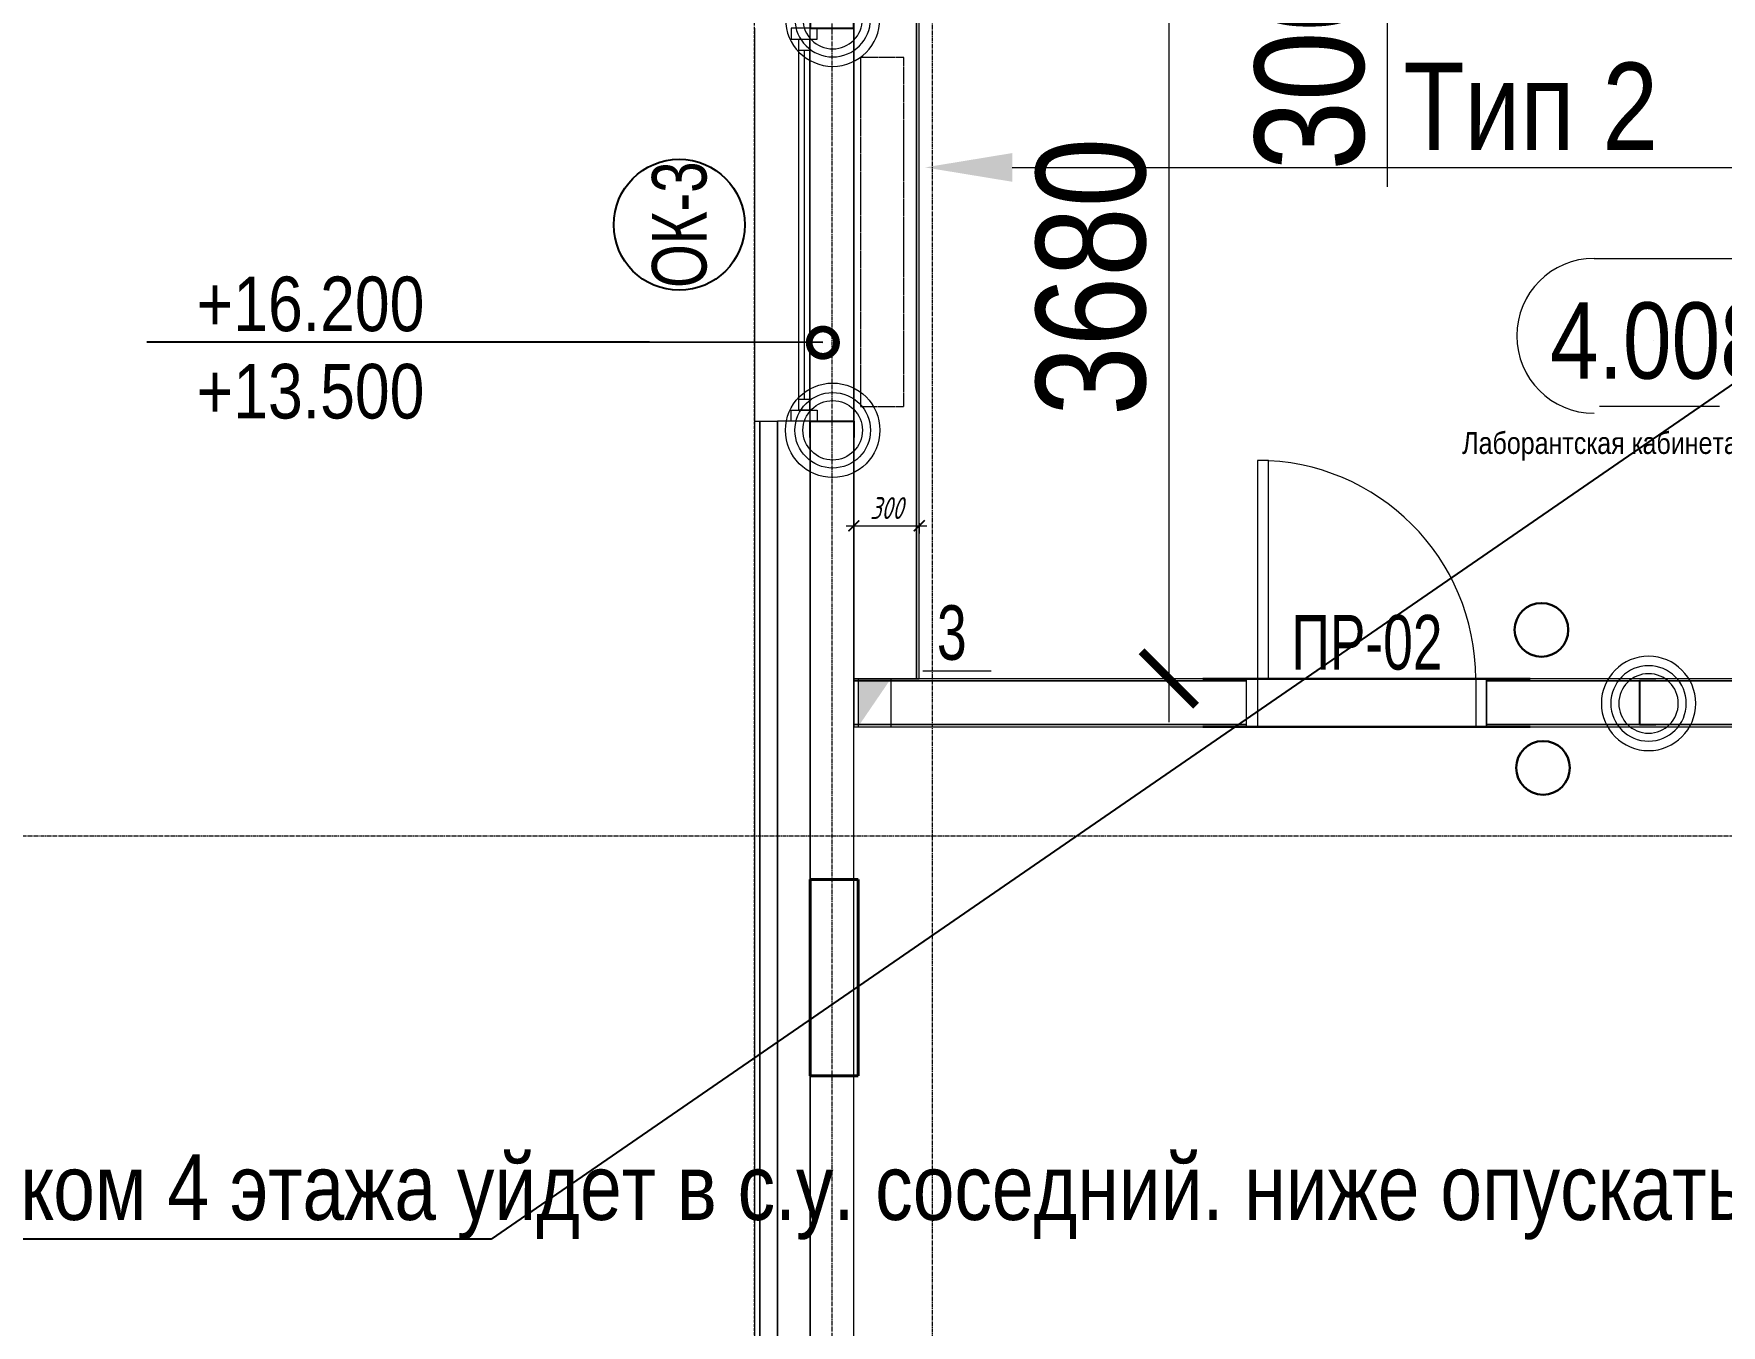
# Model space of a CAD drawing. Header units: millimetres. Extents: x -65509 to 912790, y 446 to 713294.
# Drawn here: x 431543 to 439276, y 511841 to 517758 of the extents above; entities that cross this region are included whole.
import ezdxf
from ezdxf import colors
from ezdxf.entities.mleader import LeaderData, LeaderLine
from ezdxf.enums import TextEntityAlignment as Align
from ezdxf.math import Vec2, Vec3

# ---------------------------------------------------------------- set-up
doc = ezdxf.new("R2010")
doc.units = ezdxf.units.MM
for name, pattern in [('CENTER2', [28.575, 19.05, -3.175, 3.175, -3.175]), ('DASHED', [19.05, 12.7, -6.35]), ('HIDDEN2', [4.7625, 3.175, -1.5875])]:
    doc.linetypes.add(name, pattern=pattern)
doc.layers.get('Defpoints').update_dxf_attribs({"color": 250})
for name, color, linetype, lineweight in [('A-Wall_Материал_Газоблок_Контур', 250, 'Continuous', 0), ('АР_Area', 250, 'Continuous', 5), ('АР_Двери', 5, 'Continuous', 9), ('АР_Колонны', 250, 'Continuous', 30), ('АР_Окна', 250, 'Continuous', 5), ('АР_Окна марка', 250, 'Continuous', 9), ('АР_Отв. марка', 250, 'Continuous', 9), ('АР_Размеры обшивки', 250, 'Continuous', 5), ('АР_Стены ЖБ', 250, 'Continuous', 35), ('АР_Стены ПЕНОблок', 250, 'Continuous', 20), ('АР_Тонкая', 250, 'Continuous', 5), ('АР_Утеплитель', 250, 'Continuous', 0), ('КМ_Фахверки', 250, 'Continuous', 25), ('Марка окна', 250, 'Continuous', 25), ('ОВ_Отопление', 250, 'Continuous', 5), ('Размеры зашивки ГКЛ', 250, 'Continuous', 0), ('РД_Воронки с кровли', 250, 'Continuous', 18), ('РД_Оси_100', 250, 'Continuous', 0), ('СКУД', 250, 'Continuous', 30)]:
    doc.layers.add(name, color=color, linetype=linetype, lineweight=lineweight)
for name, color, linetype, lineweight, plot in [('АР_Делит', 250, 'Continuous', 0, False), ('РД_Проем', 250, 'Continuous', 0, False), ('РД_проем_инж перемыч_подсчет', 250, 'Continuous', 30, False)]:
    doc.layers.add(name, color=color, linetype=linetype, lineweight=lineweight, plot=plot)
doc.layers.add('АР_Отопительные приборы', color=1, linetype='HIDDEN2', lineweight=0, true_color=0xff0000)
doc.layers.add('Зашивка радиаторов тип 2 (файерборд 2 слоя_керамогранит)', color=7, linetype='Continuous', lineweight=0, true_color=0xf40101)
doc.layers.add('РД_Перемычка инж проемов', color=250, linetype='Continuous')
doc.styles.add('Arial0', font='arial.ttf')
doc.styles.add('Arial_09', font='ARIALN.TTF', dxfattribs={"width": 0.9})
doc.styles.add('Isocpeur3', font='isocpeur.ttf')
doc.styles.add('style1', font='ARIALN.TTF')
doc.styles.add('T_dim', font='romans.shx', dxfattribs={"width": 0.7, "oblique": 15})
doc.styles.add('ккк', font='isocpeur.ttf', dxfattribs={"width": 0.85, "oblique": 15})
doc.dimstyles.new('1-50', dxfattribs={"dimscale": 50, "dimtxt": 2, "dimasz": 1, "dimexe": 0.7, "dimexo": 0.6, "dimtad": 1, "dimdec": 0, "dimlfac": -1, "dimtxsty": 'T_dim', "dimblk1": 'ARCHTICK', "dimblk2": 'ARCHTICK', "dimsah": 1, "dimcen": 0, "dimdle": 0.7, "dimclrd": 256, "dimclre": 256, "dimadec": 0, "dimazin": 0, "dimtfac": 1, "dimtdec": 0, "dimtmove": 1, "dimatfit": 3, "dimfxl": 25, "dimlwd": -1, "dimlwe": -1, "dimarcsym": 2})
doc.dimstyles.new('Dim200_ареал', dxfattribs={"dimscale": 100, "dimtxt": 5, "dimasz": 2.5, "dimexe": 2, "dimexo": 2, "dimgap": 1, "dimtad": 1, "dimzin": 12, "dimdsep": 46, "dimtxsty": 'style1', "dimblk": 'ARCHTICK', "dimcen": 3, "dimdle": 2, "dimclrd": 256, "dimclre": 256, "dimaunit": 1, "dimadec": 0, "dimazin": 3, "dimtfac": 1, "dimtmove": 1, "dimatfit": 3, "dimldrblk": 'OPEN30', "dimfxl": 5, "dimfxlon": 1, "dimtolj": 1, "dimtzin": 0, "dimlwd": 9, "dimlwe": 9, "dimarcsym": 0})

# ---------------------------------------------------------------- blocks, each defined once
blk = doc.blocks.new('_DotSmall')
at = {"color": 0, "linetype": 'ByBlock', "const_width": 0.5}
blk.add_lwpolyline([(-0.0625, 0, 1), (0.0625, 0, 1)], format="xyb", close=True, dxfattribs=at)
blk = doc.blocks.new('Ф_пеноблок 200')
at = {"layer": 'АР_Делит', "color": 1}
for radius in [216.3, 173, 136.2]:
    blk.add_circle((103.4, -41.9), radius, dxfattribs=at)
at = {"layer": 'КМ_Фахверки'}
blk.add_lwpolyline([(0, -75), (0, 0), (200, 0), (200, -75)], dxfattribs=at)
blk = doc.blocks.new('СОШ_2200_АР_ОСИ_М100_28.05.24')
at = {"layer": 'АР_Делит', "color": 5, "linetype": 'DASHED'}
blk.add_lwpolyline([(114955, 135155), (114955, -355), (93595.036, -355), (93595.036, 13855), (94145, 13855), (94145, 68320), (66055, 68320), (66055, 13857.73), (83455, 13857.73), (83455, -355), (45245, -355), (45245, 13145), (44695, 13145), (44695, 26755), (45245, 26755), (45245, 68320), (20455, 68320), (20455, 26755), (27955, 26755), (27955, 13145), (-355, 13145), (-355, 100855), (37145, 100855), (37145, 129155)], dxfattribs=at)
at = {"layer": 'РД_Оси_100', "linetype": 'CENTER2'}
blk.add_line((33000, 7800), (85055, 7800), dxfattribs=at)
for points in [[(45530, 139938.679), (45600, 139538.679), (45600, -6163.457)], [(46060, -6163.105), (46060, 139538.679), (46130, 139938.679)]]:
    blk.add_lwpolyline(points, dxfattribs=at)
blk = doc.blocks.new('_ArchTick')
at = {"color": 0, "linetype": 'ByBlock', "const_width": 0.15}
blk.add_lwpolyline([(-0.5, -0.5), (0.5, 0.5)], dxfattribs=at)
blk = doc.blocks.new('*D826')
at = {"layer": 'Defpoints', "color": 0, "lineweight": 25, "transparency": 16777216}
for p in [(435300.9, 515545.7), (435600.9, 515545.7), (435600.9, 515503.8)]:
    blk.add_point(p, dxfattribs=at)
at = {"layer": 'АР_Делит', "color": 0, "transparency": 16777216}
for p, q in [((435265.9, 515503.8), (435635.9, 515503.8)), ((435300.9, 515515.7), (435300.9, 515468.8)), ((435600.9, 515515.7), (435600.9, 515468.8))]:
    blk.add_line(p, q, dxfattribs=at)
at = {"layer": 'АР_Делит', "color": 0, "transparency": 16777216, "xscale": 50, "yscale": 50, "zscale": 50, "rotation": 180}
blk.add_blockref('_ArchTick', (435300.9, 515503.8), dxfattribs=at)
at = {"layer": 'АР_Делит', "color": 0, "transparency": 16777216, "xscale": 50, "yscale": 50, "zscale": 50}
blk.add_blockref('_ArchTick', (435600.9, 515503.8), dxfattribs=at)
at = {"layer": 'АР_Делит', "color": 0, "transparency": 16777216, "insert": (435450.9, 515585.1), "char_height": 100, "attachment_point": 5, "style": 'T_dim'}
blk.add_mtext('300', dxfattribs=at)
blk = doc.blocks.new('Bottom_R_1600')
at = {"layer": 'АР_Отопительные приборы'}
blk.add_lwpolyline([(-800, -100), (800, -100), (800, 100), (-800, 100)], close=True, dxfattribs=at)
blk = doc.blocks.new('*D687')
at = {"layer": 'Defpoints', "color": 0, "lineweight": 25, "transparency": 16777216}
for p in [(435600.9, 518484.7), (435600.9, 514804.3), (436744.9, 514804.3)]:
    blk.add_point(p, dxfattribs=at)
at = {"layer": 'АР_Размеры обшивки', "lineweight": 9, "transparency": 16777216}
for p, q in [((436744.9, 518684.7), (436744.9, 514604.3)), ((436244.9, 518484.7), (436944.9, 518484.7)), ((436244.9, 514804.3), (436944.9, 514804.3))]:
    blk.add_line(p, q, dxfattribs=at)
at = {"layer": 'АР_Размеры обшивки', "lineweight": 9, "transparency": 16777216, "xscale": 250, "yscale": 250, "zscale": 250}
for p, rotation in [((436744.9, 518484.7), 90), ((436744.9, 514804.3), 270)]:
    blk.add_blockref('_ArchTick', p, dxfattribs=dict(at, rotation=rotation))
at = {"layer": 'АР_Размеры обшивки', "color": 0, "transparency": 16777216, "insert": (436389.6, 516644.5), "char_height": 500, "attachment_point": 5, "rotation": 90, "style": 'style1'}
blk.add_mtext('\\A1;3680', dxfattribs=at)
blk = doc.blocks.new('_Open30')
at = {"color": 0, "linetype": 'ByBlock', "lineweight": -2}
for p, q in [((-1, 0.268), (0, 0)), ((0, 0), (-1, -0.268)), ((0, 0), (-1, 0))]:
    blk.add_line(p, q, dxfattribs=at)
blk = doc.blocks.new('*D741')
at = {"layer": 'Defpoints', "color": 0, "lineweight": 25, "transparency": 16777216}
for p in [(436500.9, 518984.7), (437746.9, 518984.7), (436500.9, 518684.7)]:
    blk.add_point(p, dxfattribs=at)
at = {"layer": 'АР_Размеры обшивки', "lineweight": 9, "transparency": 16777216}
for p, q in [((437746.9, 518484.7), (437746.9, 519184.7)), ((437246.9, 518984.7), (437946.9, 518984.7)), ((437246.9, 518684.7), (437946.9, 518684.7)), ((437746.9, 517057.2), (437746.9, 518684.7))]:
    blk.add_line(p, q, dxfattribs=at)
at = {"layer": 'АР_Размеры обшивки', "lineweight": 9, "transparency": 16777216, "xscale": 250, "yscale": 250, "zscale": 250}
for p, rotation in [((437746.9, 518984.7), 90), ((437746.9, 518684.7), 270)]:
    blk.add_blockref('_ArchTick', p, dxfattribs=dict(at, rotation=rotation))
at = {"layer": 'АР_Размеры обшивки', "color": 0, "transparency": 16777216, "insert": (437391.6, 517609.3), "char_height": 500, "attachment_point": 5, "rotation": 90, "style": 'style1'}
blk.add_mtext('\\A1;300', dxfattribs=at)
blk = doc.blocks.new('MOK-МаркаПом_овал_ареал')
for p, q in [((-2.986, 3.764), (3.522, 3.764)), ((-2.75, -3), (2.75, -3))]:
    blk.add_line(p, q)
for centre, radius, start, end in [((-2.986, 0.215), 3.55, 90, 270), ((3.522, 0.215), 3.55, 270, 90), ((-7.411, 0), 7.161, 0, 0.00095)]:
    blk.add_arc(centre, radius, start, end)
at = {"color": 0, "style": 'style1'}
blk.add_attdef('АР-ПОМЕЩЕНИЕ:НОМЕР', text='', height=3, dxfattribs=at).set_placement((0.261, 0), align=Align.MIDDLE)
blk = doc.blocks.new('MOK-МаркаПроема инж.')
blk.add_line((-1.328, -1.754), (1.802, -1.754))
at = {"color": 0, "style": 'Arial0', "width": 0.7}
blk.add_attdef('АР-ПРОЕМ:Коробка', text='', height=2.5, dxfattribs=at).set_placement((0, 0), align=Align.MIDDLE)
blk = doc.blocks.new('МОК-Наименование')
at = {"layer": 'Defpoints'}
blk.add_circle((0, 0), 3, dxfattribs=at)
at = {"color": 0, "linetype": 'ByBlock', "lineweight": -2, "style": 'Isocpeur3', "width": 0.8, "flags": 4}
blk.add_attdef('АР-ОКНО:НАИМЕНОВАНИЕ', text='', height=2.5, dxfattribs=at).set_placement((0, 0), align=Align.MIDDLE)
blk = doc.blocks.new('MOK-МаркаПеремычки')
at = {"color": 0, "style": 'ккк', "oblique": 15, "width": 0.85}
blk.add_attdef('АР-ПРОЕМ:ПЕРЕМЫЧКА', text='', height=2.5, dxfattribs=at).set_placement((0, 0), align=Align.MIDDLE)

msp = doc.modelspace()

# ---------------------------------------------------------------- hatches: boundary and pattern name
at = {"layer": 'ОВ_Отопление', "linetype": 'Continuous', "lineweight": 5}
for points in [[(435470.882, 514803.318), (435320.882, 514803.318), (435395.882, 514693.318)], [(435320.882, 514803.318), (435320.882, 514583.318), (435395.882, 514693.318)]]:
    msp.add_hatch(color=256, dxfattribs=at).paths.add_polyline_path(points, flags=0)

# ---------------------------------------------------------------- linework, layer by layer
at = {"layer": 'A-Wall_Материал_Газоблок_Контур', "linetype": 'Continuous', "lineweight": 0}
msp.add_line((435300.882, 515983.318), (435300.882, 517783.318), dxfattribs=at)
at = {"layer": 'АР_Двери', "linetype": 'Continuous', "lineweight": 9}
for points in [[(437150.882, 514803.318), (437200.882, 514803.318), (437200.882, 515803.318), (437150.882, 515803.318)], [(437150.882, 514583.318), (437100.882, 514583.318), (437100.882, 514803.318), (437150.882, 514803.318)], [(438150.882, 514583.318), (438200.882, 514583.318), (438200.882, 514803.318), (438150.882, 514803.318)]]:
    msp.add_lwpolyline(points, close=True, dxfattribs=at)
msp.add_arc((437150.882, 514803.318), 1000, 0, 90, dxfattribs=at)
at = {"layer": 'АР_Колонны', "linetype": 'HIDDEN2', "lineweight": 25}
for p, q in [((435100.882, 513883.318), (435320.882, 513883.318)), ((435100.882, 512983.318), (435100.882, 513883.318)), ((435320.882, 513883.318), (435320.882, 512983.318)), ((435320.882, 512983.318), (435100.882, 512983.318))]:
    msp.add_line(p, q, dxfattribs=at)
at = {"layer": 'АР_Колонны', "linetype": 'Continuous', "lineweight": 35}
for p, q in [((435320.882, 513883.318), (435100.882, 513883.318)), ((435100.882, 513883.318), (435100.882, 512983.318)), ((435320.882, 512983.318), (435320.882, 513883.318)), ((435100.882, 512983.318), (435320.882, 512983.318))]:
    msp.add_line(p, q, dxfattribs=at)
at = {"layer": 'АР_Окна', "linetype": 'Continuous', "lineweight": 5}
for p, q in [((435300.882, 517783.318), (435300.882, 515983.318)), ((435048.382, 517683.318), (435098.382, 517683.318))]:
    msp.add_line(p, q, dxfattribs=at)
msp.add_lwpolyline([(435133.382, 517733.318), (435133.382, 517783.318), (435013.382, 517783.318), (435013.382, 517733.318)], close=True, dxfattribs=at)
at = {"layer": 'АР_Стены ЖБ', "linetype": 'Continuous', "lineweight": 40}
for p, q in [((435320.882, 513883.318), (435100.882, 513883.318)), ((435100.882, 513883.318), (435100.882, 512983.318)), ((435320.882, 512983.318), (435320.882, 513883.318)), ((435100.882, 512983.318), (435320.882, 512983.318))]:
    msp.add_line(p, q, dxfattribs=at)
at = {"layer": 'АР_Стены ПЕНОблок', "linetype": 'Continuous', "lineweight": 20}
for p, q in [((435300.882, 506383.318), (435300.882, 515983.318)), ((437100.882, 514793.318), (435300.882, 514793.318)), ((435300.882, 514793.318), (435300.882, 514593.318)), ((437100.882, 514593.318), (437100.882, 514793.318)), ((442900.882, 514793.318), (438200.886, 514793.318)), ((438200.886, 514793.318), (438200.886, 514593.318)), ((435300.882, 514593.318), (437100.882, 514593.318)), ((438200.886, 514593.318), (442900.882, 514593.318))]:
    msp.add_line(p, q, dxfattribs=at)
at = {"layer": 'АР_Тонкая', "linetype": 'Continuous', "lineweight": 0}
for p, q in [((437100.882, 514803.318), (435300.882, 514803.318)), ((435300.882, 514803.318), (435300.882, 514793.318)), ((435300.882, 514793.318), (437100.882, 514793.318)), ((437100.882, 514793.318), (437100.882, 514803.318)), ((442890.882, 514803.318), (438200.886, 514803.318)), ((438200.886, 514803.318), (438200.886, 514793.318)), ((438200.886, 514793.318), (442900.882, 514793.318)), ((437100.882, 514593.318), (435300.882, 514593.318)), ((435300.882, 514593.318), (435300.882, 514583.318)), ((435300.882, 514583.318), (437100.882, 514583.318)), ((437100.882, 514583.318), (437100.882, 514593.318)), ((442900.882, 514593.318), (438200.886, 514593.318)), ((438200.886, 514593.318), (438200.886, 514583.318)), ((438200.886, 514583.318), (442890.882, 514583.318))]:
    msp.add_line(p, q, dxfattribs=at)
at = {"layer": 'Зашивка радиаторов тип 2 (файерборд 2 слоя_керамогранит)', "linetype": 'Continuous', "lineweight": 0}
for p, q in [((435300.886, 518484.69), (435300.882, 514803.318)), ((435588.382, 514803.318), (435588.386, 518484.69)), ((435588.386, 518484.69), (435588.382, 514803.318)), ((435600.882, 514803.318), (435600.886, 518484.69)), ((435300.882, 514803.318), (435600.882, 514803.318))]:
    msp.add_line(p, q, dxfattribs=at)
at = {"layer": 'ОВ_Отопление', "linetype": 'Continuous', "lineweight": 9}
for p, q in [((435320.882, 514803.318), (435470.882, 514803.318)), ((435320.882, 514803.318), (435320.882, 514583.318)), ((435470.882, 514803.318), (435470.882, 514583.318)), ((435320.882, 514583.318), (435470.882, 514583.318))]:
    msp.add_line(p, q, dxfattribs=at)
at = {"layer": 'РД_Проем', "linetype": 'Continuous', "lineweight": 0}
for p, q in [((438200.886, 514803.318), (437100.886, 514803.318)), ((438200.886, 514583.318), (437100.886, 514583.318))]:
    msp.add_line(p, q, dxfattribs=at)
at = {"layer": 'РД_проем_инж перемыч_подсчет', "linetype": 'Continuous', "lineweight": 30}
for p, q in [((438400.886, 514803.318), (436900.886, 514803.318)), ((438400.886, 514583.318), (436900.886, 514583.318))]:
    msp.add_line(p, q, dxfattribs=at)
at = {"layer": 'СКУД'}
for centre in [(438451.916, 515027.062), (438459.287, 514394.758)]:
    msp.add_circle(centre, 122.942, dxfattribs=at)

# ---------------------------------------------------------------- block references
at = {"layer": 'АР_Area', "linetype": 'Continuous', "lineweight": 5}
ref = msp.add_blockref('MOK-МаркаПом_овал_ареал', (438992.477, 516352.712), dxfattribs=dict(at, xscale=100, yscale=100, zscale=100))
ref.add_attrib('АР-ПОМЕЩЕНИЕ:НОМЕР', '4.008', dxfattribs={"layer": '0', "color": 0, "height": 350, "style": 'style1'}).set_placement((438992.477, 516352.712), align=Align.MIDDLE)
ref.add_attrib('АР-ПОМЕЩЕНИЕ:НАИМЕНОВАНИЕ', 'Лаборантская кабинета биологии', dxfattribs={"layer": 'Defpoints', "color": 2, "height": 100, "style": 'style1'}).set_placement((438983.062, 515871.319), align=Align.MIDDLE)
at = {"layer": 'АР_Отв. марка', "linetype": 'Continuous', "lineweight": 9, "xscale": 100, "yscale": 100, "zscale": 100}
msp.add_blockref('MOK-МаркаПроема инж.', (435750.082, 515014.757), dxfattribs=at).add_auto_attribs({'АР-ПРОЕМ:Коробка': '3'})
at = {"layer": 'АР_Отопительные приборы', "rotation": 270}
msp.add_blockref('Bottom_R_1600', (435430.882, 516850.23), dxfattribs=at)
at = {"layer": 'КМ_Фахверки', "xscale": -1}
for p, rotation in [((435100.882, 517783.318), 180), ((438900.882, 514793.318), 90)]:
    msp.add_blockref('Ф_пеноблок 200', p, dxfattribs=dict(at, rotation=rotation))
at = {"layer": 'РД_Перемычка инж проемов', "linetype": 'Continuous', "lineweight": -3}
ref = msp.add_blockref('MOK-МаркаПеремычки', (437652.491, 514970.347, 200), dxfattribs=dict(at, xscale=100, yscale=100, zscale=100))
ref.add_attrib('АР-ПРОЕМ:ПЕРЕМЫЧКА', 'ПР-02', dxfattribs={"layer": '0', "color": 0, "height": 250, "style": 'Arial0', "width": 0.7}).set_placement((437652.491, 514970.347, 200), align=Align.MIDDLE)

# ---------------------------------------------------------------- dimensions: what is measured, and where the dimension line sits
at = {"layer": 'АР_Делит'}
dim = msp.add_linear_dim(base=(435600.882, 515503.834), p1=(435300.882, 515545.732), p2=(435600.882, 515545.732), dimstyle='1-50', override={"dimclrd": 0, "dimclre": 0}, dxfattribs=at)
dim.commit()
dim.dimension.update_dxf_attribs({"geometry": '*D826', "text_midpoint": (435450.882, 515585.084)})
at = {"layer": 'АР_Размеры обшивки'}
dim = msp.add_linear_dim(base=(437746.882, 518984.69), p1=(436500.886, 518684.691), p2=(436500.886, 518984.69), angle=90, dimstyle='Dim200_ареал', override={"dimdec": 0}, dxfattribs=at)
dim.commit()
dim.dimension.update_dxf_attribs({"geometry": '*D741', "text_midpoint": (437998.882, 517609.266), "dimtype": 160})
dim = msp.add_linear_dim(base=(436744.882, 514804.318), p1=(435600.886, 518484.69), p2=(435600.882, 514804.318), angle=90, dimstyle='Dim200_ареал', override={"dimdec": 0}, dxfattribs=at)
dim.commit()
dim.dimension.update_dxf_attribs({"geometry": '*D687', "text_midpoint": (436389.596, 516644.504)})

# ---------------------------------------------------------------- leaders
at = {"layer": 'Размеры зашивки ГКЛ'}
ml = msp.add_multileader_mtext('Standard', dxfattribs=at)
ml.set_content('\\pxsm1;Тип 2 ', color=(0, 0, 138), style='style1')
ml.set_leader_properties(color=256, linetype='ByLayer', lineweight=9)
ml.build(insert=Vec2(0, 0))
ml.multileader.update_dxf_attribs({"has_dogleg": 0, "text_left_attachment_type": 6, "text_right_attachment_type": 6, "text_bottom_attachment_type": 10, "dogleg_length": 25, "arrow_head_size": 400})
ctx = ml.context
ctx.base_point, ctx.char_height, ctx.arrow_head_size, ctx.landing_gap_size, ctx.plane_origin = Vec3(437769.548, 517145.884), 400, 400, 50, Vec3(430970.933, 524116.449)
ctx.left_attachment, ctx.right_attachment, ctx.top_attachment = 6, 6, 10
notes = []
notes.append((ctx, [(0, (1, 1, 0), (437744.548, 517145.884), (1, 0), 25, [(1, [(435627.158, 517145.884)], 0, [])])]))
ctx.mtext.insert, ctx.mtext.width, ctx.mtext.defined_height, ctx.mtext.line_spacing_factor, ctx.mtext.flow_direction = Vec3(437819.548, 517625.884), 1668.44707, 600, 0.3, 5
at = {"layer": 'РД_Воронки с кровли', "lineweight": 70}
ml = msp.add_multileader_mtext('Standard', dxfattribs=at)
ml.set_content('ВК_Под потолком 4 этажа уйдет в с.у. соседний. ниже опускать не надо.', color=256, style='style1')
ml.set_leader_properties(color=256)
ml.build(insert=Vec2(0, 0))
ml.multileader.update_dxf_attribs({"has_dogleg": 0, "text_left_attachment_type": 6, "text_right_attachment_type": 6, "arrow_head_size": 500, "scale": 100})
ctx = ml.context
ctx.base_point, ctx.scale, ctx.char_height, ctx.arrow_head_size, ctx.landing_gap_size, ctx.plane_origin, ctx.plane_x_axis, ctx.plane_y_axis = Vec3(429148.836, 512235.06), 100, 300, 500, 50, Vec3(404115.306, 502377.96), Vec3(1, 0.00000001), Vec3(-0.00000001, 1)
ctx.left_attachment, ctx.right_attachment = 6, 6
notes.append((ctx, [(0, (1, 1, 0), (433647.763, 512235.06), (-1, -0.00000001), 8, [(1, [(442100.882, 518063.32)], 0, [])])]))
ctx.mtext.insert, ctx.mtext.text_direction, ctx.mtext.rotation, ctx.mtext.width, ctx.mtext.defined_height, ctx.mtext.flow_direction = Vec3(429200.882, 512623.259), Vec3(1, 0.00000001), 0.00000001, 4538.94863, 395.157, 5
for ctx, leaders in notes:
    for number, flags, end, landing, length, lines in leaders:
        leader = LeaderData()
        leader.index, (leader.has_last_leader_line, leader.has_dogleg_vector, leader.attachment_direction) = number, flags
        leader.last_leader_point, leader.dogleg_vector, leader.dogleg_length = Vec3(end), Vec3(landing), length
        for number, points, colour, breaks in lines:
            line = LeaderLine()
            line.index, line.vertices, line.color, line.breaks = number, Vec3.list(points), colors.encode_raw_color(colour), breaks
            leader.lines.append(line)
        ctx.leaders.append(leader)

# ---------------------------------------------------------------- next in the draw order: leaders
at = {"layer": 'Марка окна', "lineweight": 0, "ltscale": 20}
ml = msp.add_multileader_mtext('Standard', dxfattribs=at)
ml.set_content('+16.200\\P+13.500', color=256, style='style1')
ml.set_leader_properties(color=256, linetype='ByLayer', lineweight=-1)
ml.set_arrow_properties(name='DOTSMALL')
ml.build(insert=Vec2(0, 0))
ml.multileader.update_dxf_attribs({"text_left_attachment_type": 6, "text_right_attachment_type": 6, "dogleg_length": 200, "arrow_head_size": 250})
ctx = ml.context
ctx.base_point, ctx.char_height, ctx.arrow_head_size, ctx.landing_gap_size, ctx.plane_origin = Vec3(432290.1, 516345.644), 250, 250, 0, Vec3(432685.077, 515661.117)
ctx.left_attachment, ctx.right_attachment = 6, 6
notes = []
notes.append((ctx, [(0, (1, 1, 0), (434365.177, 516345.644), (-1, 0), 1061.605, [(0, [(435159.291, 516342.973)], 0, [])])]))
ctx.mtext.insert, ctx.mtext.line_spacing_factor, ctx.mtext.flow_direction = Vec3(432290.1, 516645.644), 0.96, 5
ctx.mtext.has_bg_fill, ctx.mtext.bg_color, ctx.mtext.bg_scale_factor, ctx.mtext.bg_transparency, ctx.mtext.use_window_bg_color = 1, -1027028792, 1.5, 0, 1
for ctx, leaders in notes:
    for number, flags, end, landing, length, lines in leaders:
        leader = LeaderData()
        leader.index, (leader.has_last_leader_line, leader.has_dogleg_vector, leader.attachment_direction) = number, flags
        leader.last_leader_point, leader.dogleg_vector, leader.dogleg_length = Vec3(end), Vec3(landing), length
        for number, points, colour, breaks in lines:
            line = LeaderLine()
            line.index, line.vertices, line.color, line.breaks = number, Vec3.list(points), colors.encode_raw_color(colour), breaks
            leader.lines.append(line)
        ctx.leaders.append(leader)

# ---------------------------------------------------------------- next in the draw order: linework, layer by layer
at = {"layer": 'A-Wall_Материал_Газоблок_Контур', "linetype": 'Continuous', "lineweight": 0}
msp.add_line((434845.882, 517783.318), (434845.882, 515983.318), dxfattribs=at)
at = {"layer": 'АР_Окна', "linetype": 'Continuous', "lineweight": 5}
for p, q in [((434845.882, 517783.318), (434845.882, 515983.318)), ((435073.382, 517683.318), (435073.382, 516083.318)), ((435048.382, 516083.318), (435098.382, 516083.318))]:
    msp.add_line(p, q, dxfattribs=at)
for points in [[(435048.382, 517733.318), (435098.382, 517733.318), (435098.382, 516033.318), (435048.382, 516033.318)], [(435133.382, 516033.318), (435133.382, 515983.318), (435013.382, 515983.318), (435013.382, 516033.318)]]:
    msp.add_lwpolyline(points, close=True, dxfattribs=at)
at = {"layer": 'АР_Стены ПЕНОблок', "linetype": 'Continuous', "lineweight": 20}
for p, q in [((435300.882, 515983.318), (435100.882, 515983.318)), ((435100.882, 515983.318), (435100.882, 506183.318))]:
    msp.add_line(p, q, dxfattribs=at)
at = {"layer": 'АР_Тонкая', "linetype": 'Continuous', "lineweight": 5}
for p, q in [((434845.882, 515983.318), (434950.882, 515983.318)), ((434845.882, 515983.318), (434845.882, 505928.318)), ((434870.882, 515983.318), (434870.882, 505953.318)), ((434870.882, 505953.318), (434870.882, 515983.318)), ((434950.882, 506033.318), (434950.882, 515983.318))]:
    msp.add_line(p, q, dxfattribs=at)
at = {"layer": 'АР_Утеплитель', "linetype": 'Continuous', "lineweight": 0}
for p, q in [((435100.882, 515983.318), (434950.882, 515983.318)), ((434950.882, 515983.318), (434950.882, 506033.318)), ((435100.882, 506183.318), (435100.882, 515983.318))]:
    msp.add_line(p, q, dxfattribs=at)
at = {"layer": 'КМ_Фахверки', "lineweight": 5}
msp.add_lwpolyline([(435451.032, 597333.318), (504300.882, 597333.318), (504300.882, 506183.318), (435100.882, 506183.318), (435100.882, 574808.318), (435451.032, 574808.318), (435451.032, 597333.318)], dxfattribs=at)

# ---------------------------------------------------------------- next in the draw order: block references
at = {"layer": 'АР_Окна марка', "linetype": 'Continuous', "lineweight": 9}
ref = msp.add_blockref('МОК-Наименование', (434500.882, 516883.318, -900), dxfattribs=dict(at, xscale=100, yscale=100, zscale=100, rotation=90))
ref.add_attrib('АР-ОКНО:НАИМЕНОВАНИЕ', 'ОК-3', dxfattribs={"layer": '0', "color": 0, "linetype": 'ByBlock', "lineweight": -2, "height": 250, "rotation": 90, "style": 'Arial_09', "width": 0.9}).set_placement((434500.882, 516883.318, -900), align=Align.MIDDLE)
at = {"layer": 'КМ_Фахверки'}
msp.add_blockref('Ф_пеноблок 200', (435100.882, 515983.318), dxfattribs=at)
at = {"layer": 'РД_Оси_100'}
msp.add_blockref('СОШ_2200_АР_ОСИ_М100_28.05.24', (389600.882, 506283.318), dxfattribs=at)

doc.saveas('drawing.dxf')
